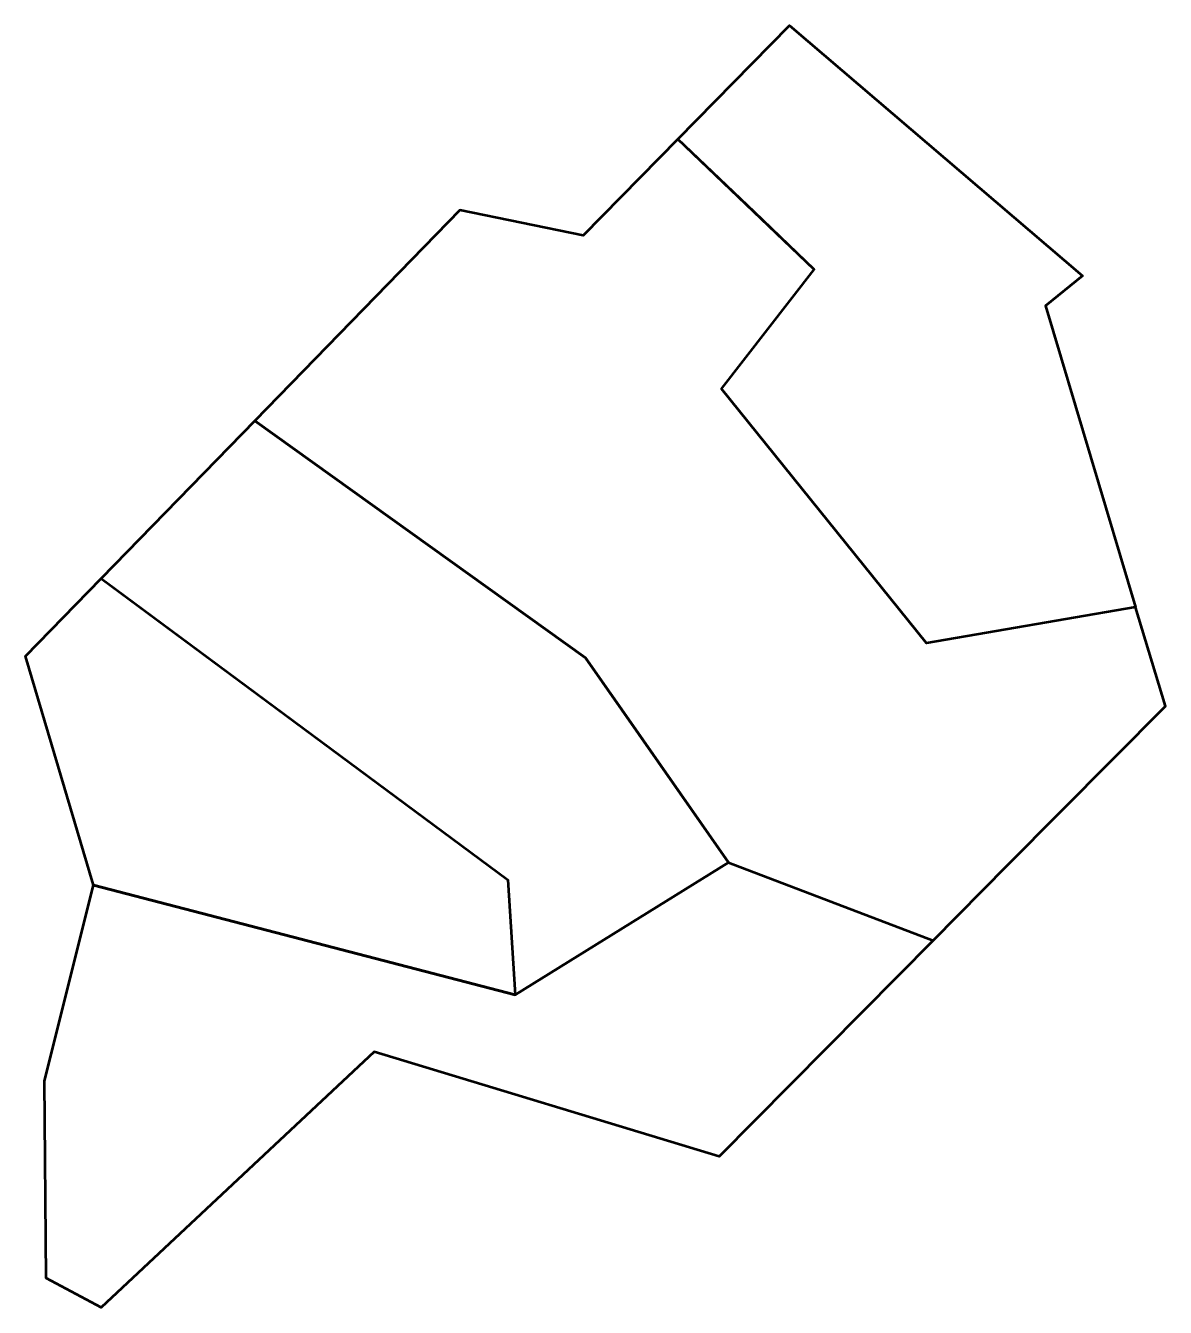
# Model space of a CAD drawing. Header units: metres. Extents: x 807508 to 807621, y 9157432 to 9157560.
import ezdxf

# ---------------------------------------------------------------- set-up
doc = ezdxf.new("R2010")
doc.units = ezdxf.units.M
doc.header["$MEASUREMENT"] = 0
doc.layers.add('2876-21062', color=1, linetype='Continuous')

msp = doc.modelspace()

# ---------------------------------------------------------------- linework, layer by layer
at = {"layer": '2876-21062', "color": 40, "lineweight": 53, "true_color": 0xffbb00}
for points in [[(807572.65, 9157548.31), (807583.73, 9157559.57), (807612.79, 9157534.76), (807609.12, 9157531.77), (807618.08, 9157501.88), (807597.33, 9157498.31), (807576.99, 9157523.55), (807586.2, 9157535.39), (807580.26, 9157541.06)], [(807577.68, 9157476.56), (807597.99, 9157468.82), (807605.38, 9157476.28), (807621.03, 9157492.06), (807618.08, 9157501.88), (807597.33, 9157498.31), (807576.99, 9157523.55), (807586.2, 9157535.39), (807572.65, 9157548.31), (807563.26, 9157538.76), (807551.03, 9157541.28), (807530.7, 9157520.38), (807563.49, 9157496.86), (807568.22, 9157490.1)]]:
    msp.add_lwpolyline(points, close=True, dxfattribs=at)
at = {"layer": '2876-21062', "color": 1, "lineweight": 53, "true_color": 0xff0000}
msp.add_lwpolyline([(807555.81, 9157474.84), (807556.53, 9157463.44), (807577.68, 9157476.56), (807563.49, 9157496.86), (807530.7, 9157520.38), (807515.47, 9157504.73), (807516.83, 9157503.71)], close=True, dxfattribs=at)
at = {"layer": '2876-21062', "color": 6, "lineweight": 53, "true_color": 0xff00ff}
msp.add_lwpolyline([(807515.47, 9157504.73), (807555.81, 9157474.84), (807556.53, 9157463.44), (807556.51, 9157463.43), (807514.71, 9157474.3), (807507.96, 9157497.01)], close=True, dxfattribs=at)
at = {"layer": '2876-21062', "color": 131, "lineweight": 53, "true_color": 0xbbffff}
msp.add_lwpolyline([(807577.68, 9157476.56), (807597.99, 9157468.82), (807576.76, 9157447.41), (807542.55, 9157457.79), (807515.47, 9157432.43), (807510, 9157435.34), (807509.82, 9157454.91), (807514.71, 9157474.3), (807556.51, 9157463.43)], close=True, dxfattribs=at)

doc.saveas('drawing.dxf')
